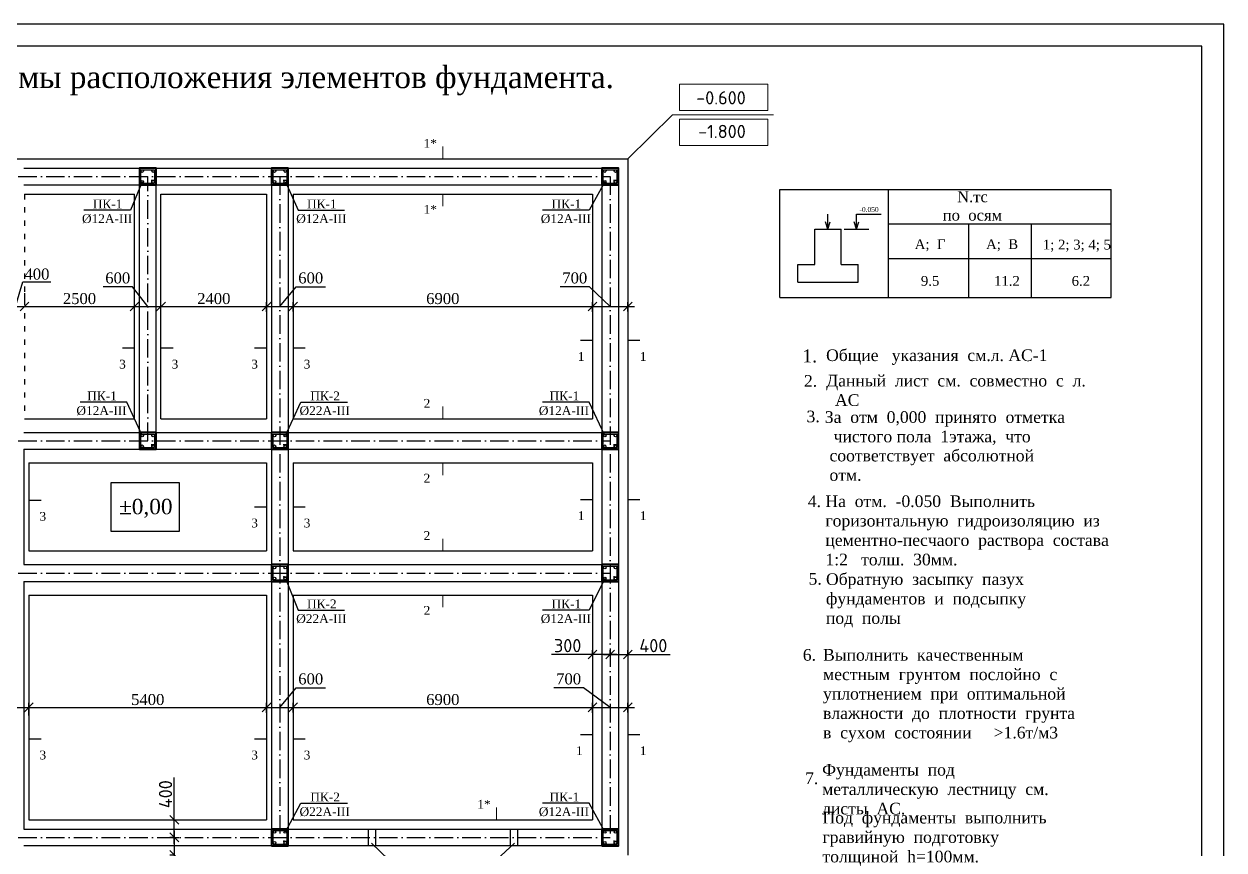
# Model space of a CAD drawing. Header units: millimetres. Extents: x 572274 to 2241483, y -888675 to -304135.
# Drawn here: x 1019247 to 1046495, y -634053 to -615307 of the extents above; entities that cross this region are included whole.
import ezdxf

# ---------------------------------------------------------------- set-up
doc = ezdxf.new("R2010")
doc.units = ezdxf.units.MM
for name, pattern in [('ACAD_ISO03W100', [30, 12, -18]), ('ACAD_ISO04W100', [30, 24, -3, 0, -3]), ('ACAD_ISO10W100', [18, 12, -3, 0, -3])]:
    doc.linetypes.add(name, pattern=pattern)
doc.layers.add('oc', color=10, linetype='ACAD_ISO04W100')
doc.layers.add('план', color=7, linetype='Continuous', lineweight=40)
doc.layers.add('стены', color=250, linetype='Continuous', lineweight=30)
doc.styles.add('Arial Gyr', font='arial.ttf')
doc.styles.get("Standard").update_dxf_attribs({"font": 'isocpeur.ttf'})
doc.styles.add('style1', font='isocpeui.ttf')
doc.styles.add('WMF-Times New Roman0', font='times.ttf')
doc.dimstyles.new('ISO-25$0', dxfattribs={"dimtxt": 300, "dimasz": 200, "dimexe": 100, "dimexo": 300, "dimgap": 50, "dimtad": 1, "dimdec": 0, "dimtxsty": 'Standard', "dimblk": 'OBLIQUE', "dimcen": 250, "dimdle": 150, "dimadec": 0, "dimazin": 0, "dimtfac": 1, "dimtdec": 0, "dimtmove": 0, "dimatfit": 3, "dimldrblk": 'OBLIQUE', "dimfxl": 1.25, "dimarcsym": 0})

# ---------------------------------------------------------------- blocks, each defined once
blk = doc.blocks.new('eeeeeeed')
at = {"lineweight": 30}
for p, q in [((6523683, -158351), (6523993, -158351)), ((6523683, -158659), (6523683, -158351)), ((6523932, -158659), (6523932, -158579)), ((6523993, -158351), (6523993, -158659)), ((6523683, -158659), (6523993, -158659)), ((6523993, -158598), (6523915, -158598))]:
    blk.add_line(p, q, dxfattribs=at)
for centre in [(6523714, -158382), (6523962, -158382), (6523714, -158629), (6523962, -158629)]:
    blk.add_circle(centre, 30.8, dxfattribs=at)
blk = doc.blocks.new('_Oblique')
at = {"color": 0, "linetype": 'ByBlock', "lineweight": -2}
blk.add_line((-0.5, -0.5), (0.5, 0.5), dxfattribs=at)
blk = doc.blocks.new('*D1174')
at = {"color": 0, "lineweight": -2, "transparency": 16777216}
for p, q in [((1022207, -621717), (1024907, -621717)), ((1022357, -621822), (1022357, -621617)), ((1024757, -621749), (1024757, -621617))]:
    blk.add_line(p, q, dxfattribs=at)
at = {"layer": 'Defpoints', "color": 0, "lineweight": 25, "transparency": 16777216}
for p in [(1024757, -621717), (1024757, -622049), (1022357, -622122)]:
    blk.add_point(p, dxfattribs=at)
at = {"color": 0, "lineweight": -2, "transparency": 16777216, "xscale": 200, "yscale": 200, "zscale": 200, "rotation": 180}
blk.add_blockref('_Oblique', (1022357, -621717), dxfattribs=at)
at = {"color": 0, "lineweight": -2, "transparency": 16777216, "xscale": 200, "yscale": 200, "zscale": 200}
blk.add_blockref('_Oblique', (1024757, -621717), dxfattribs=at)
at = {"color": 0, "lineweight": 25, "transparency": 16777216, "insert": (1023557, -621540), "char_height": 250, "attachment_point": 5, "style": 'WMF-Times New Roman0'}
blk.add_mtext('2400', dxfattribs=at)
blk = doc.blocks.new('*D1175')
at = {"color": 0, "lineweight": -2, "transparency": 16777216}
for p, q in [((1025207, -621717), (1032307, -621717)), ((1025357, -621749), (1025357, -621617)), ((1032157, -621838), (1032157, -621617))]:
    blk.add_line(p, q, dxfattribs=at)
at = {"layer": 'Defpoints', "color": 0, "lineweight": 25, "transparency": 16777216}
for p in [(1032157, -621717), (1025357, -622049), (1032157, -622138)]:
    blk.add_point(p, dxfattribs=at)
at = {"color": 0, "lineweight": -2, "transparency": 16777216, "xscale": 200, "yscale": 200, "zscale": 200, "rotation": 180}
blk.add_blockref('_Oblique', (1025357, -621717), dxfattribs=at)
at = {"color": 0, "lineweight": -2, "transparency": 16777216, "xscale": 200, "yscale": 200, "zscale": 200}
blk.add_blockref('_Oblique', (1032157, -621717), dxfattribs=at)
at = {"color": 0, "lineweight": 25, "transparency": 16777216, "insert": (1028757, -621540), "char_height": 250, "attachment_point": 5, "style": 'WMF-Times New Roman0'}
blk.add_mtext('6900', dxfattribs=at)
blk = doc.blocks.new('*D1176')
at = {"color": 0, "lineweight": -2, "transparency": 16777216}
for p, q in [((1032088, -621270), (1031421, -621270)), ((1032557, -621717), (1032088, -621270)), ((1032007, -621717), (1033107, -621717)), ((1032157, -621838), (1032157, -621617)), ((1032957, -621829), (1032957, -621617))]:
    blk.add_line(p, q, dxfattribs=at)
at = {"layer": 'Defpoints', "color": 0, "lineweight": 25, "transparency": 16777216}
for p in [(1032957, -621717), (1032157, -622138), (1032957, -622129)]:
    blk.add_point(p, dxfattribs=at)
at = {"color": 0, "lineweight": -2, "transparency": 16777216, "xscale": 200, "yscale": 200, "zscale": 200, "rotation": 180}
blk.add_blockref('_Oblique', (1032157, -621717), dxfattribs=at)
at = {"color": 0, "lineweight": -2, "transparency": 16777216, "xscale": 200, "yscale": 200, "zscale": 200}
blk.add_blockref('_Oblique', (1032957, -621717), dxfattribs=at)
at = {"color": 0, "lineweight": 25, "transparency": 16777216, "insert": (1031754, -621072), "char_height": 300, "attachment_point": 5, "style": 'WMF-Times New Roman0'}
blk.add_mtext('{\\H0.8333x;700}', dxfattribs=at)
blk = doc.blocks.new('*D314')
at = {"color": 0, "lineweight": -2, "transparency": 16777216}
for p, q in [((1025057, -621717), (1025425, -621270)), ((1025425, -621270), (1026090, -621270)), ((1024607, -621717), (1025507, -621717)), ((1024757, -621838), (1024757, -621617)), ((1025357, -621829), (1025357, -621617))]:
    blk.add_line(p, q, dxfattribs=at)
at = {"layer": 'Defpoints', "color": 0, "lineweight": 25, "transparency": 16777216}
for p in [(1025357, -621717), (1024757, -622138), (1025357, -622129)]:
    blk.add_point(p, dxfattribs=at)
at = {"color": 0, "lineweight": -2, "transparency": 16777216, "xscale": 200, "yscale": 200, "zscale": 200, "rotation": 180}
blk.add_blockref('_Oblique', (1024757, -621717), dxfattribs=at)
at = {"color": 0, "lineweight": -2, "transparency": 16777216, "xscale": 200, "yscale": 200, "zscale": 200}
blk.add_blockref('_Oblique', (1025357, -621717), dxfattribs=at)
at = {"color": 0, "lineweight": 25, "transparency": 16777216, "insert": (1025758, -621072), "char_height": 300, "attachment_point": 5, "style": 'WMF-Times New Roman0'}
blk.add_mtext('{\\H0.83333x;600}', dxfattribs=at)
blk = doc.blocks.new('*D315')
at = {"color": 0, "lineweight": -2, "transparency": 16777216}
for p, q in [((1021708, -621270), (1021043, -621270)), ((1022057, -621717), (1021708, -621270)), ((1021607, -621717), (1022507, -621717)), ((1021757, -621838), (1021757, -621617)), ((1022357, -621829), (1022357, -621617))]:
    blk.add_line(p, q, dxfattribs=at)
at = {"layer": 'Defpoints', "color": 0, "lineweight": 25, "transparency": 16777216}
for p in [(1022357, -621717), (1021757, -622138), (1022357, -622129)]:
    blk.add_point(p, dxfattribs=at)
at = {"color": 0, "lineweight": -2, "transparency": 16777216, "xscale": 200, "yscale": 200, "zscale": 200, "rotation": 180}
blk.add_blockref('_Oblique', (1021757, -621717), dxfattribs=at)
at = {"color": 0, "lineweight": -2, "transparency": 16777216, "xscale": 200, "yscale": 200, "zscale": 200}
blk.add_blockref('_Oblique', (1022357, -621717), dxfattribs=at)
at = {"color": 0, "lineweight": 25, "transparency": 16777216, "insert": (1021376, -621072), "char_height": 300, "attachment_point": 5, "style": 'WMF-Times New Roman0'}
blk.add_mtext('{\\H0.83333x;600}', dxfattribs=at)
blk = doc.blocks.new('*D317')
at = {"color": 0, "lineweight": -2, "transparency": 16777216}
for p, q in [((1019357, -631001), (1019357, -630717)), ((1024757, -630849), (1024757, -630717)), ((1019207, -630817), (1024907, -630817))]:
    blk.add_line(p, q, dxfattribs=at)
at = {"layer": 'Defpoints', "color": 0, "lineweight": 25, "transparency": 16777216}
for p in [(1024757, -630817), (1019357, -631301), (1024757, -631149)]:
    blk.add_point(p, dxfattribs=at)
at = {"color": 0, "lineweight": -2, "transparency": 16777216, "xscale": 200, "yscale": 200, "zscale": 200, "rotation": 180}
blk.add_blockref('_Oblique', (1019357, -630817), dxfattribs=at)
at = {"color": 0, "lineweight": -2, "transparency": 16777216, "xscale": 200, "yscale": 200, "zscale": 200}
blk.add_blockref('_Oblique', (1024757, -630817), dxfattribs=at)
at = {"color": 0, "lineweight": 25, "transparency": 16777216, "insert": (1022057, -630640), "char_height": 250, "attachment_point": 5, "style": 'WMF-Times New Roman0'}
blk.add_mtext('5400', dxfattribs=at)
blk = doc.blocks.new('*D323')
at = {"color": 0, "lineweight": -2, "transparency": 16777216}
for p, q in [((1025357, -630849), (1025357, -630717)), ((1032157, -630938), (1032157, -630717)), ((1025207, -630817), (1032307, -630817))]:
    blk.add_line(p, q, dxfattribs=at)
at = {"layer": 'Defpoints', "color": 0, "lineweight": 25, "transparency": 16777216}
for p in [(1032157, -630817), (1025357, -631149), (1032157, -631238)]:
    blk.add_point(p, dxfattribs=at)
at = {"color": 0, "lineweight": -2, "transparency": 16777216, "xscale": 200, "yscale": 200, "zscale": 200, "rotation": 180}
blk.add_blockref('_Oblique', (1025357, -630817), dxfattribs=at)
at = {"color": 0, "lineweight": -2, "transparency": 16777216, "xscale": 200, "yscale": 200, "zscale": 200}
blk.add_blockref('_Oblique', (1032157, -630817), dxfattribs=at)
at = {"color": 0, "lineweight": 25, "transparency": 16777216, "insert": (1028757, -630640), "char_height": 250, "attachment_point": 5, "style": 'WMF-Times New Roman0'}
blk.add_mtext('6900', dxfattribs=at)
blk = doc.blocks.new('*D324')
at = {"color": 0, "lineweight": -2, "transparency": 16777216}
for p, q in [((1031948, -630370), (1031281, -630370)), ((1032557, -630817), (1031948, -630370)), ((1032157, -630938), (1032157, -630717)), ((1032957, -630929), (1032957, -630717)), ((1032007, -630817), (1033107, -630817))]:
    blk.add_line(p, q, dxfattribs=at)
at = {"layer": 'Defpoints', "color": 0, "lineweight": 25, "transparency": 16777216}
for p in [(1032957, -630817), (1032157, -631238), (1032957, -631229)]:
    blk.add_point(p, dxfattribs=at)
at = {"color": 0, "lineweight": -2, "transparency": 16777216, "xscale": 200, "yscale": 200, "zscale": 200, "rotation": 180}
blk.add_blockref('_Oblique', (1032157, -630817), dxfattribs=at)
at = {"color": 0, "lineweight": -2, "transparency": 16777216, "xscale": 200, "yscale": 200, "zscale": 200}
blk.add_blockref('_Oblique', (1032957, -630817), dxfattribs=at)
at = {"color": 0, "lineweight": 25, "transparency": 16777216, "insert": (1031614, -630172), "char_height": 300, "attachment_point": 5, "style": 'WMF-Times New Roman0'}
blk.add_mtext('{\\H0.8333x;700}', dxfattribs=at)
blk = doc.blocks.new('*D326')
at = {"color": 0, "lineweight": -2, "transparency": 16777216}
for p, q in [((1025057, -630817), (1025425, -630370)), ((1025425, -630370), (1026090, -630370)), ((1024757, -630938), (1024757, -630717)), ((1025357, -630929), (1025357, -630717)), ((1024607, -630817), (1025507, -630817))]:
    blk.add_line(p, q, dxfattribs=at)
at = {"layer": 'Defpoints', "color": 0, "lineweight": 25, "transparency": 16777216}
for p in [(1025357, -630817), (1024757, -631238), (1025357, -631229)]:
    blk.add_point(p, dxfattribs=at)
at = {"color": 0, "lineweight": -2, "transparency": 16777216, "xscale": 200, "yscale": 200, "zscale": 200, "rotation": 180}
blk.add_blockref('_Oblique', (1024757, -630817), dxfattribs=at)
at = {"color": 0, "lineweight": -2, "transparency": 16777216, "xscale": 200, "yscale": 200, "zscale": 200}
blk.add_blockref('_Oblique', (1025357, -630817), dxfattribs=at)
at = {"color": 0, "lineweight": 25, "transparency": 16777216, "insert": (1025758, -630172), "char_height": 300, "attachment_point": 5, "style": 'WMF-Times New Roman0'}
blk.add_mtext('{\\H0.83333x;600}', dxfattribs=at)
blk = doc.blocks.new('*D327')
at = {"color": 0, "lineweight": -2, "transparency": 16777216}
for p, q in [((1018568, -630370), (1017903, -630370)), ((1019057, -630817), (1018568, -630370)), ((1018757, -630938), (1018757, -630717)), ((1019357, -630929), (1019357, -630717)), ((1018607, -630817), (1019507, -630817))]:
    blk.add_line(p, q, dxfattribs=at)
at = {"layer": 'Defpoints', "color": 0, "lineweight": 25, "transparency": 16777216}
for p in [(1019357, -630817), (1018757, -631238), (1019357, -631229)]:
    blk.add_point(p, dxfattribs=at)
at = {"color": 0, "lineweight": -2, "transparency": 16777216, "xscale": 200, "yscale": 200, "zscale": 200, "rotation": 180}
blk.add_blockref('_Oblique', (1018757, -630817), dxfattribs=at)
at = {"color": 0, "lineweight": -2, "transparency": 16777216, "xscale": 200, "yscale": 200, "zscale": 200}
blk.add_blockref('_Oblique', (1019357, -630817), dxfattribs=at)
at = {"color": 0, "lineweight": 25, "transparency": 16777216, "insert": (1018235, -630172), "char_height": 300, "attachment_point": 5, "style": 'WMF-Times New Roman0'}
blk.add_mtext('{\\H0.83333x;600}', dxfattribs=at)
blk = doc.blocks.new('*D940')
at = {"color": 0, "lineweight": -2, "transparency": 16777216}
for p, q in [((1032157, -629615), (1031227, -629615)), ((1032157, -629615), (1032157, -629515)), ((1032707, -629615), (1032157, -629615)), ((1032557, -629615), (1032557, -629515))]:
    blk.add_line(p, q, dxfattribs=at)
at = {"layer": 'Defpoints', "color": 0, "lineweight": 25, "transparency": 16777216}
for p in [(1032157, -629615), (1032157, -629615), (1032557, -629615)]:
    blk.add_point(p, dxfattribs=at)
at = {"color": 0, "lineweight": -2, "transparency": 16777216, "xscale": 200, "yscale": 200, "zscale": 200, "rotation": 180}
blk.add_blockref('_Oblique', (1032157, -629615), dxfattribs=at)
at = {"color": 0, "lineweight": -2, "transparency": 16777216, "xscale": 200, "yscale": 200, "zscale": 200}
blk.add_blockref('_Oblique', (1032557, -629615), dxfattribs=at)
at = {"color": 0, "lineweight": 25, "transparency": 16777216, "insert": (1031592, -629415), "char_height": 300, "attachment_point": 5}
blk.add_mtext('300', dxfattribs=at)
blk = doc.blocks.new('*D941')
at = {"color": 0, "lineweight": -2, "transparency": 16777216}
for p, q in [((1032407, -629615), (1032957, -629615)), ((1032557, -629615), (1032557, -629715)), ((1032957, -629615), (1032957, -629515)), ((1032957, -629615), (1033917, -629615))]:
    blk.add_line(p, q, dxfattribs=at)
at = {"layer": 'Defpoints', "color": 0, "lineweight": 25, "transparency": 16777216}
for p in [(1032557, -629615), (1032957, -629615), (1032957, -629615)]:
    blk.add_point(p, dxfattribs=at)
at = {"color": 0, "lineweight": -2, "transparency": 16777216, "xscale": 200, "yscale": 200, "zscale": 200, "rotation": 180}
blk.add_blockref('_Oblique', (1032557, -629615), dxfattribs=at)
at = {"color": 0, "lineweight": -2, "transparency": 16777216, "xscale": 200, "yscale": 200, "zscale": 200}
blk.add_blockref('_Oblique', (1032957, -629615), dxfattribs=at)
at = {"color": 0, "lineweight": 25, "transparency": 16777216, "insert": (1033537, -629415), "char_height": 300, "attachment_point": 5}
blk.add_mtext('400', dxfattribs=at)
blk = doc.blocks.new('*D957')
at = {"color": 0, "lineweight": -2, "transparency": 16777216}
for p, q in [((1022660, -633367), (1022660, -632407)), ((1022660, -633367), (1022760, -633367)), ((1022660, -633917), (1022660, -633367)), ((1022660, -633767), (1022760, -633767))]:
    blk.add_line(p, q, dxfattribs=at)
at = {"layer": 'Defpoints', "color": 0, "lineweight": 25, "transparency": 16777216}
for p in [(1022660, -633367), (1022660, -633367), (1022660, -633767)]:
    blk.add_point(p, dxfattribs=at)
at = {"color": 0, "lineweight": -2, "transparency": 16777216, "xscale": 200, "yscale": 200, "zscale": 200}
for p, rotation in [((1022660, -633367), 90), ((1022660, -633767), 270)]:
    blk.add_blockref('_Oblique', p, dxfattribs=dict(at, rotation=rotation))
at = {"color": 0, "lineweight": 25, "transparency": 16777216, "insert": (1022460, -632787), "char_height": 300, "attachment_point": 5, "rotation": 90}
blk.add_mtext('400', dxfattribs=at)
blk = doc.blocks.new('*D958')
at = {"color": 0, "lineweight": -2, "transparency": 16777216}
for p, q in [((1022660, -633767), (1022560, -633767)), ((1022660, -633617), (1022660, -634167)), ((1022660, -634167), (1022560, -634167)), ((1022660, -634167), (1022660, -635127))]:
    blk.add_line(p, q, dxfattribs=at)
at = {"layer": 'Defpoints', "color": 0, "lineweight": 25, "transparency": 16777216}
for p in [(1022960, -633767), (1022660, -634167), (1022960, -634167)]:
    blk.add_point(p, dxfattribs=at)
at = {"color": 0, "lineweight": -2, "transparency": 16777216, "xscale": 200, "yscale": 200, "zscale": 200}
for p, rotation in [((1022660, -633767), 90), ((1022660, -634167), 270)]:
    blk.add_blockref('_Oblique', p, dxfattribs=dict(at, rotation=rotation))
at = {"color": 0, "lineweight": 25, "transparency": 16777216, "insert": (1022460, -634747), "char_height": 300, "attachment_point": 5, "rotation": 90}
blk.add_mtext('400', dxfattribs=at)
blk = doc.blocks.new('*D1164')
at = {"color": 0, "lineweight": -2, "transparency": 16777216}
for p, q in [((1019057, -621717), (1019224, -621161)), ((1019224, -621161), (1019859, -621161)), ((1019257, -621417), (1019257, -621617)), ((1018707, -621717), (1019407, -621717)), ((1018857, -622017), (1018857, -621817))]:
    blk.add_line(p, q, dxfattribs=at)
at = {"layer": 'Defpoints', "color": 0, "lineweight": 25, "transparency": 16777216}
for p in [(1018857, -621717), (1019257, -621717), (1019257, -621717)]:
    blk.add_point(p, dxfattribs=at)
at = {"color": 0, "lineweight": -2, "transparency": 16777216, "xscale": 200, "yscale": 200, "zscale": 200, "rotation": 180}
blk.add_blockref('_Oblique', (1018857, -621717), dxfattribs=at)
at = {"color": 0, "lineweight": -2, "transparency": 16777216, "xscale": 200, "yscale": 200, "zscale": 200}
blk.add_blockref('_Oblique', (1019257, -621717), dxfattribs=at)
at = {"color": 0, "lineweight": 25, "transparency": 16777216, "insert": (1019541, -620984), "char_height": 250, "attachment_point": 5, "style": 'WMF-Times New Roman0'}
blk.add_mtext('400', dxfattribs=at)
blk = doc.blocks.new('*D1165')
at = {"color": 0, "lineweight": -2, "transparency": 16777216}
for p, q in [((1019257, -621417), (1019257, -621617)), ((1019107, -621717), (1021907, -621717)), ((1021757, -622017), (1021757, -621817))]:
    blk.add_line(p, q, dxfattribs=at)
at = {"layer": 'Defpoints', "color": 0, "lineweight": 25, "transparency": 16777216}
for p in [(1019257, -621717), (1021757, -621717), (1021757, -621717)]:
    blk.add_point(p, dxfattribs=at)
at = {"color": 0, "lineweight": -2, "transparency": 16777216, "xscale": 200, "yscale": 200, "zscale": 200, "rotation": 180}
blk.add_blockref('_Oblique', (1019257, -621717), dxfattribs=at)
at = {"color": 0, "lineweight": -2, "transparency": 16777216, "xscale": 200, "yscale": 200, "zscale": 200}
blk.add_blockref('_Oblique', (1021757, -621717), dxfattribs=at)
at = {"color": 0, "lineweight": 25, "transparency": 16777216, "insert": (1020507, -621540), "char_height": 250, "attachment_point": 5, "style": 'WMF-Times New Roman0'}
blk.add_mtext('2500', dxfattribs=at)

msp = doc.modelspace()

# ---------------------------------------------------------------- linework, layer by layer
at = {"lineweight": 9}
for p, q in [((1032957.011, -618367.403), (1033974.83, -617367.423)), ((1033974.83, -617367.423), (1036262.305, -617367.423))]:
    msp.add_line(p, q, dxfattribs=at)
at = {"lineweight": 25}
for p, q in [((1027060, -633577.403), (1027060, -633957.403)), ((1027230, -633577.403), (1027230, -633957.403)), ((1030284.022, -633577.403), (1030284.022, -633957.403)), ((1030454.022, -633577.403), (1030454.022, -633957.403)), ((1027140, -633899.993), (1028730, -635425.326)), ((1030382.494, -633899.993), (1028730, -635425.326))]:
    msp.add_line(p, q, dxfattribs=at)
at = {"lineweight": 25, "ltscale": 100}
msp.add_lwpolyline([(1004495.373, -645007.415), (1046495.373, -645007.415), (1046495.373, -615307.415), (1004495.373, -615307.415)], close=True, dxfattribs=at)
at = {"color": 1, "lineweight": 30}
msp.add_lwpolyline([(1006495.373, -644507.415), (1045995.373, -644507.415), (1045995.373, -615807.415), (1006495.373, -615807.415)], close=True, dxfattribs=at)
at = {"lineweight": 9}
for points in [[(1036140.462, -616672.59), (1034129.808, -616672.59), (1034129.808, -617267.423), (1036140.462, -617267.423)], [(1036140.462, -617467.423), (1034129.808, -617467.423), (1034129.808, -618062.255), (1036140.462, -618062.255)]]:
    msp.add_lwpolyline(points, close=True, dxfattribs=at)
for points in [[(1028757.011, -618367.403, 28.037, 28.037, 0), (1028757.011, -618087.037, 28.037, 28.037, 0), (1028757.011, -618180.493, 0, 37.382, 0), (1028570.101, -618180.493, 0, 0, 0), (1028289.736, -618180.493, 0, 0, 0)], [(1028757.011, -619167.403, 28.037, 28.037, 0), (1028757.011, -619447.768, 28.037, 28.037, 0), (1028757.011, -619354.313, 0, 37.382, 0), (1028570.101, -619354.313, 0, 0, 0), (1028289.736, -619354.313, 0, 0, 0)], [(1032157.011, -622487.193, 28.037, 28.037, 0), (1031876.646, -622487.193, 28.037, 28.037, 0), (1031970.101, -622487.193, 0, 37.382, 0), (1031970.101, -622674.103, 0, 0, 0), (1031970.101, -622954.468, 0, 0, 0)], [(1032957.011, -622487.155, 28.037, 28.037, 0), (1033237.376, -622487.155, 28.037, 28.037, 0), (1033143.921, -622487.155, 0, 37.382, 0), (1033143.921, -622674.065, 0, 0, 0), (1033143.921, -622954.43, 0, 0, 0)], [(1021757.011, -622661.697, 28.037, 28.037, 0), (1021476.646, -622661.697, 28.037, 28.037, 0), (1021570.101, -622661.697, 0, 37.382, 0), (1021570.101, -622848.607, 0, 0, 0), (1021570.101, -623128.973, 0, 0, 0)], [(1022357.011, -622661.659, 28.037, 28.037, 0), (1022637.376, -622661.659, 28.037, 28.037, 0), (1022543.921, -622661.659, 0, 37.382, 0), (1022543.921, -622848.569, 0, 0, 0), (1022543.921, -623128.935, 0, 0, 0)], [(1024757.011, -622661.697, 28.037, 28.037, 0), (1024476.646, -622661.697, 28.037, 28.037, 0), (1024570.101, -622661.697, 0, 37.382, 0), (1024570.101, -622848.607, 0, 0, 0), (1024570.101, -623128.973, 0, 0, 0)], [(1025357.011, -622661.659, 28.037, 28.037, 0), (1025637.376, -622661.659, 28.037, 28.037, 0), (1025543.921, -622661.659, 0, 37.382, 0), (1025543.921, -622848.569, 0, 0, 0), (1025543.921, -623128.935, 0, 0, 0)], [(1028757.011, -624267.403, 28.037, 28.037, 0), (1028757.011, -623987.037, 28.037, 28.037, 0), (1028757.011, -624080.493, 0, 37.382, 0), (1028570.101, -624080.493, 0, 0, 0), (1028289.736, -624080.493, 0, 0, 0)], [(1028757.011, -625267.403, 28.037, 28.037, 0), (1028757.011, -625547.768, 28.037, 28.037, 0), (1028757.011, -625454.313, 0, 37.382, 0), (1028570.101, -625454.313, 0, 0, 0), (1028289.736, -625454.313, 0, 0, 0)], [(1019357.011, -626117.133, 28.037, 28.037, 0), (1019637.376, -626117.133, 28.037, 28.037, 0), (1019543.921, -626117.133, 0, 37.382, 0), (1019543.921, -626304.043, 0, 0, 0), (1019543.921, -626584.408, 0, 0, 0)], [(1032157.011, -626100.183, 28.037, 28.037, 0), (1031876.646, -626100.183, 28.037, 28.037, 0), (1031970.101, -626100.183, 0, 37.382, 0), (1031970.101, -626287.093, 0, 0, 0), (1031970.101, -626567.458, 0, 0, 0)], [(1032957.011, -626100.145, 28.037, 28.037, 0), (1033237.376, -626100.145, 28.037, 28.037, 0), (1033143.921, -626100.145, 0, 37.382, 0), (1033143.921, -626287.055, 0, 0, 0), (1033143.921, -626567.42, 0, 0, 0)], [(1024757.011, -626267.403, 28.037, 28.037, 0), (1024476.646, -626267.403, 28.037, 28.037, 0), (1024570.101, -626267.403, 0, 37.382, 0), (1024570.101, -626454.313, 0, 0, 0), (1024570.101, -626734.678, 0, 0, 0)], [(1025357.011, -626267.365, 28.037, 28.037, 0), (1025637.376, -626267.365, 28.037, 28.037, 0), (1025543.921, -626267.365, 0, 37.382, 0), (1025543.921, -626454.275, 0, 0, 0), (1025543.921, -626734.64, 0, 0, 0)], [(1028757.011, -627267.403, 28.037, 28.037, 0), (1028757.011, -626987.037, 28.037, 28.037, 0), (1028757.011, -627080.493, 0, 37.382, 0), (1028570.101, -627080.493, 0, 0, 0), (1028289.736, -627080.493, 0, 0, 0)], [(1028757.011, -628267.403, 28.037, 28.037, 0), (1028757.011, -628547.768, 28.037, 28.037, 0), (1028757.011, -628454.313, 0, 37.382, 0), (1028570.101, -628454.313, 0, 0, 0), (1028289.736, -628454.313, 0, 0, 0)], [(1019357.011, -631532.765, 28.037, 28.037, 0), (1019637.376, -631532.765, 28.037, 28.037, 0), (1019543.921, -631532.765, 0, 37.382, 0), (1019543.921, -631719.675, 0, 0, 0), (1019543.921, -632000.04, 0, 0, 0)], [(1024757.011, -631532.803, 28.037, 28.037, 0), (1024476.646, -631532.803, 28.037, 28.037, 0), (1024570.101, -631532.803, 0, 37.382, 0), (1024570.101, -631719.713, 0, 0, 0), (1024570.101, -632000.078, 0, 0, 0)], [(1025357.011, -631532.765, 28.037, 28.037, 0), (1025637.376, -631532.765, 28.037, 28.037, 0), (1025543.921, -631532.765, 0, 37.382, 0), (1025543.921, -631719.675, 0, 0, 0), (1025543.921, -632000.04, 0, 0, 0)], [(1032157.011, -631435.857, 28.037, 28.037, 0), (1031876.646, -631435.857, 28.037, 28.037, 0), (1031970.101, -631435.857, 0, 37.382, 0), (1031970.101, -631622.767, 0, 0, 0), (1031970.101, -631903.132, 0, 0, 0)], [(1032957.011, -631435.819, 28.037, 28.037, 0), (1033237.376, -631435.819, 28.037, 28.037, 0), (1033143.921, -631435.819, 0, 37.382, 0), (1033143.921, -631622.729, 0, 0, 0), (1033143.921, -631903.094, 0, 0, 0)], [(1029976.516, -633367.403, 28.037, 28.037, 0), (1029976.516, -633087.037, 28.037, 28.037, 0), (1029976.516, -633180.493, 0, 37.382, 0), (1029789.606, -633180.493, 0, 0, 0), (1029509.241, -633180.493, 0, 0, 0)]]:
    msp.add_lwpolyline(points, format="xyseb", dxfattribs=at)
at = {"color": 1, "lineweight": 40}
for points in [[(1021867.011, -618957.403), (1022247.011, -618957.403), (1022247.011, -618577.403), (1021867.011, -618577.403)], [(1024867.011, -618957.403), (1025247.011, -618957.403), (1025247.011, -618577.403), (1024867.011, -618577.403)], [(1032367.011, -618957.403), (1032747.011, -618957.403), (1032747.011, -618577.403), (1032367.011, -618577.403)], [(1021867.011, -624957.403), (1022247.011, -624957.403), (1022247.011, -624577.403), (1021867.011, -624577.403)], [(1024867.011, -624957.403), (1025247.011, -624957.403), (1025247.011, -624577.403), (1024867.011, -624577.403)], [(1032367.011, -624957.403), (1032747.011, -624957.403), (1032747.011, -624577.403), (1032367.011, -624577.403)], [(1024867.011, -627957.403), (1025247.011, -627957.403), (1025247.011, -627577.403), (1024867.011, -627577.403)], [(1032367.011, -627957.403), (1032747.011, -627957.403), (1032747.011, -627577.403), (1032367.011, -627577.403)], [(1024867.011, -633957.403), (1025247.011, -633957.403), (1025247.011, -633577.403), (1024867.011, -633577.403)], [(1032367.011, -633957.403), (1032747.011, -633957.403), (1032747.011, -633577.403), (1032367.011, -633577.403)]]:
    msp.add_lwpolyline(points, close=True, dxfattribs=at)
at = {"ltscale": 100}
for points in [[(1021932.854, -618890.753), (1021661.845, -619532.971), (1020604.905, -619532.971)], [(1025181.153, -618890.753), (1025469.583, -619532.971), (1026526.523, -619532.971)], [(1032432.854, -618890.753), (1032079.34, -619532.971), (1031022.4, -619532.971)], [(1021932.854, -624644.037), (1021579.34, -623889.424), (1020522.4, -623889.424)], [(1025181.153, -624644.037), (1025534.668, -623889.424), (1026591.608, -623889.424)], [(1032432.854, -624644.037), (1032079.34, -623889.424), (1031022.4, -623889.424)], [(1025181.153, -627890.753), (1025469.583, -628610.359), (1026526.523, -628610.359)], [(1032432.854, -627890.753), (1032079.34, -628610.359), (1031022.4, -628610.359)], [(1025181.153, -633644.037), (1025534.668, -632992.373), (1026591.608, -632992.373)], [(1032432.854, -633644.037), (1032079.34, -632992.373), (1031022.4, -632992.373)]]:
    msp.add_lwpolyline(points, dxfattribs=at)
msp.add_lwpolyline([(1021229.837, -625710.95), (1022774.154, -625710.95), (1022774.154, -626823.855), (1021229.837, -626823.855)], close=True)
at = {"layer": 'oc', "linetype": 'ACAD_ISO10W100', "ltscale": 35}
for p, q in [((1011557.011, -618767.403), (1032557.011, -618767.403)), ((1022057.011, -624768.762), (1022057.011, -618767.403)), ((1025057.011, -618767.403), (1025057.011, -633767.403)), ((1032557.011, -618767.403), (1032557.011, -633767.403)), ((1011557.011, -624767.403), (1032557.011, -624767.403)), ((1011557.011, -627767.403), (1032557.011, -627767.403)), ((1011557.011, -633767.403), (1032557.011, -633767.403))]:
    msp.add_line(p, q, dxfattribs=at)
at = {"layer": 'стены', "color": 0, "linetype": 'ByBlock', "ltscale": 3}
for p, q in [((1011157.011, -618367.403), (1032957.011, -618367.403)), ((1032957.011, -618367.403), (1032957.011, -634167.403)), ((1019247.011, -618577.403), (1021867.011, -618577.403)), ((1022247.011, -618577.403), (1024867.011, -618577.403)), ((1025247.011, -618577.403), (1032367.011, -618577.403)), ((1019247.011, -618957.403), (1021867.011, -618957.403)), ((1021867.011, -624577.403), (1021867.011, -618957.403)), ((1022247.011, -618957.403), (1024867.011, -618957.403)), ((1022247.011, -624577.403), (1022247.011, -618957.403)), ((1024867.011, -618957.403), (1024867.011, -624577.403)), ((1025247.011, -618957.403), (1025617.011, -618957.403)), ((1025247.011, -618957.403), (1032367.011, -618957.403)), ((1025247.011, -618957.403), (1025247.011, -624577.403)), ((1032367.011, -618957.403), (1032367.011, -624577.403)), ((1032747.011, -618957.403), (1032747.011, -624577.403)), ((1019257.011, -619167.403), (1021757.011, -619167.403)), ((1021757.011, -624267.403), (1021757.011, -619167.403)), ((1022357.011, -619167.403), (1024757.011, -619167.403)), ((1022357.011, -624267.403), (1022357.011, -619167.403)), ((1024757.011, -619167.403), (1024757.011, -624267.403)), ((1025357.011, -619167.403), (1032157.011, -619167.403)), ((1025357.011, -619167.403), (1025357.011, -624267.403)), ((1032157.011, -619167.403), (1032157.011, -624267.403)), ((1019257.011, -624267.403), (1021757.011, -624267.403)), ((1022357.011, -624267.403), (1024757.011, -624267.403)), ((1025357.011, -624267.403), (1032157.011, -624267.403)), ((1019247.011, -624577.403), (1021867.011, -624577.403)), ((1022247.011, -624577.403), (1024867.011, -624577.403)), ((1022247.011, -624768.762), (1022247.011, -624768.672)), ((1025247.011, -624577.403), (1025617.011, -624577.403)), ((1025247.011, -624577.403), (1032367.011, -624577.403)), ((1019247.011, -624957.403), (1019247.011, -627577.403)), ((1019247.011, -624957.403), (1024867.011, -624957.403)), ((1024867.011, -624957.403), (1024867.011, -627577.403)), ((1025247.011, -624957.403), (1032367.011, -624957.403)), ((1025247.011, -624957.403), (1025247.011, -627577.403)), ((1032367.011, -624957.403), (1032367.011, -627577.403)), ((1032747.011, -624957.403), (1032747.011, -633577.403)), ((1019357.011, -625267.403), (1019357.011, -627267.403)), ((1019357.011, -625267.403), (1024757.011, -625267.403)), ((1024757.011, -625267.403), (1024757.011, -627267.403)), ((1025357.011, -625267.403), (1032157.011, -625267.403)), ((1025357.011, -625267.403), (1025357.011, -627267.403)), ((1032157.011, -625267.403), (1032157.011, -627267.403)), ((1019357.011, -627267.403), (1024757.011, -627267.403)), ((1025357.011, -627267.403), (1032157.011, -627267.403)), ((1019247.011, -627577.403), (1024867.011, -627577.403)), ((1025247.011, -627577.403), (1032367.011, -627577.403)), ((1019247.011, -627957.403), (1019247.011, -633577.403)), ((1019247.011, -627957.403), (1024867.011, -627957.403)), ((1024867.011, -627957.403), (1024867.011, -633577.403)), ((1025247.011, -627957.403), (1032367.011, -627957.403)), ((1025247.011, -627957.403), (1025617.011, -627957.403)), ((1025247.011, -627957.403), (1025247.011, -633577.403)), ((1032367.011, -627957.403), (1032367.011, -633577.403)), ((1019357.011, -628267.403), (1019357.011, -633367.403)), ((1019357.011, -628267.403), (1024757.011, -628267.403)), ((1024757.011, -628267.403), (1024757.011, -633367.403)), ((1025357.011, -628267.403), (1025357.011, -633367.403)), ((1025357.011, -628267.403), (1032157.011, -628267.403)), ((1032157.011, -628267.403), (1032157.011, -633367.403)), ((1019357.011, -633367.403), (1024757.011, -633367.403)), ((1025357.011, -633367.403), (1032157.011, -633367.403)), ((1019247.011, -633577.403), (1024867.011, -633577.403)), ((1025247.011, -633577.403), (1032367.011, -633577.403)), ((1024867.011, -633957.403), (1019247.011, -633957.403)), ((1032367.011, -633957.403), (1025247.011, -633957.403))]:
    msp.add_line(p, q, dxfattribs=at)
at = {"layer": 'стены', "color": 0, "linetype": 'ByBlock', "lineweight": -2, "ltscale": 3}
for p, q in [((1036410.115, -619065.589), (1043931.777, -619065.589)), ((1036410.115, -621515.589), (1036410.115, -619065.589)), ((1038877.544, -621515.589), (1038877.544, -619065.589)), ((1043931.777, -621515.589), (1043931.777, -619065.589)), ((1037501.209, -619965.589), (1037501.209, -619625.589)), ((1038150.031, -619965.589), (1038150.031, -619625.589)), ((1038150.031, -619625.589), (1038712.531, -619625.589)), ((1037501.209, -619965.589), (1037448.709, -619795.589)), ((1037501.209, -619965.589), (1037553.709, -619795.589)), ((1038150.031, -619965.589), (1038097.531, -619795.589)), ((1038150.031, -619965.589), (1038202.531, -619795.589)), ((1038877.544, -619845.589), (1043931.777, -619845.589)), ((1040703.74, -621515.589), (1040703.74, -619845.589)), ((1042127.949, -621515.589), (1042127.949, -619845.589)), ((1037201.209, -619965.589), (1037801.209, -619965.589)), ((1037201.209, -620765.589), (1037201.209, -619965.589)), ((1037801.209, -620765.589), (1037801.209, -619965.589)), ((1037867.531, -619965.589), (1038432.531, -619965.589)), ((1038877.544, -620625.589), (1043931.777, -620625.589)), ((1036816.209, -620765.589), (1037201.209, -620765.589)), ((1036816.209, -621165.589), (1036816.209, -620765.589)), ((1037801.209, -620765.589), (1038186.209, -620765.589)), ((1038186.209, -621165.589), (1038186.209, -620765.589)), ((1036816.209, -621165.589), (1038186.209, -621165.589)), ((1036410.115, -621515.589), (1043931.777, -621515.589))]:
    msp.add_line(p, q, dxfattribs=at)
at = {"layer": 'стены', "color": 0, "linetype": 'ACAD_ISO03W100', "ltscale": 10}
msp.add_line((1019257.011, -619167.403), (1019257.011, -624267.403), dxfattribs=at)

# ---------------------------------------------------------------- block references
at = {"layer": 'план', "linetype": 'ByBlock', "lineweight": 25}
for p in [(-5501781.155, -460262.207), (-5498781.155, -460262.207), (-5491281.155, -460262.207), (-5501781.155, -466262.207), (-5498781.155, -466262.207), (-5491281.155, -466262.207), (-5498781.155, -469262.207), (-5491281.155, -469262.207), (-5498781.155, -475262.207), (-5491281.155, -475262.207)]:
    msp.add_blockref('eeeeeeed', p, dxfattribs=at)

# ---------------------------------------------------------------- texts
for s, insert, char_height, width, attachment_point in [('{\\fTimes New Roman|b0|i0|c204|p18;Схемы расположения элементов фундамента.}', (1017896.93, -616262.458), 500, 17308.66932, 1), ('-0.600', (1035636.837, -616831.084), 300, 44435.90324, 3), ('-1.800', (1035636.837, -617596.039), 300, 44435.90324, 3)]:
    msp.add_mtext(s, dxfattribs=dict(insert=insert, char_height=char_height, width=width, attachment_point=attachment_point))
at = {"lineweight": 25}
for s, insert, char_height, width, attachment_point, style in [('{\\fTimes New Roman|b0|i0|c238|p18;1}*', (1028321.146, -617915.987), 200.26079, 145.35007, 1, 'WMF-Times New Roman0'), ('{\\fTimes New Roman|b0|i0|c204|p18; \\H0.8x;     ПК-1\\fTimes New Roman|b0|i0|c0|p18;\\P\\fTimes New Roman|b0|i0|c204|p18;   Ø12А-\\fTimes New Roman|b0|i0|c0|p18;III}', (1020336.983, -619832.639), 250, 7261.52664, 7, 'Arial Gyr'), ('{\\fTimes New Roman|b0|i0|c204|p18; \\H0.8x;     ПК-1\\fTimes New Roman|b0|i0|c0|p18;\\P\\fTimes New Roman|b0|i0|c204|p18;   Ø12А-\\fTimes New Roman|b0|i0|c0|p18;III}', (1025201.661, -619832.639), 250, 7261.52664, 7, 'Arial Gyr'), ('{\\fTimes New Roman|b0|i0|c204|p18; \\H0.8x;     ПК-1\\fTimes New Roman|b0|i0|c0|p18;\\P\\fTimes New Roman|b0|i0|c204|p18;   Ø12А-\\fTimes New Roman|b0|i0|c0|p18;III}', (1030754.478, -619832.639), 250, 7261.52664, 7, 'Arial Gyr'), ('{\\fTimes New Roman|b0|i0|c238|p18;1}*', (1028321.146, -619414.743), 200.26079, 145.35007, 1, 'WMF-Times New Roman0'), ('1', (1031822.583, -622751.926), 200.261, 145.35007, 1, 'WMF-Times New Roman0'), ('1', (1033229.741, -622751.926), 200.261, 145.35007, 1, 'WMF-Times New Roman0'), ('3', (1021407.669, -622926.431), 200.261, 145.35007, 1, 'WMF-Times New Roman0'), ('3', (1022598.919, -622926.431), 200.261, 145.35007, 1, 'WMF-Times New Roman0'), ('3', (1024407.669, -622926.431), 200.261, 145.35007, 1, 'WMF-Times New Roman0'), ('3', (1025598.919, -622926.431), 200.261, 145.35007, 1, 'WMF-Times New Roman0'), ('{\\fTimes New Roman|b0|i0|c204|p18; \\H0.8x;     ПК-1\\fTimes New Roman|b0|i0|c0|p18;\\P\\fTimes New Roman|b0|i0|c204|p18;   Ø12А-\\fTimes New Roman|b0|i0|c0|p18;III}', (1020210.819, -624189.092), 250, 7261.52664, 7, 'Arial Gyr'), ('{\\fTimes New Roman|b0|i0|c204|p18; \\H0.8x;     ПК-2\\fTimes New Roman|b0|i0|c0|p18;\\P\\fTimes New Roman|b0|i0|c204|p18;   Ø22А-\\fTimes New Roman|b0|i0|c0|p18;III}', (1025277.286, -624189.092), 250, 7261.52664, 7, 'Arial Gyr'), ('{\\fTimes New Roman|b0|i0|c204|p18; \\H0.8x;     ПК-1\\fTimes New Roman|b0|i0|c0|p18;\\P\\fTimes New Roman|b0|i0|c204|p18;   Ø12А-\\fTimes New Roman|b0|i0|c0|p18;III}', (1030710.819, -624189.092), 250, 7261.52664, 7, 'Arial Gyr'), ('2', (1028321.146, -623815.987), 200.261, 145.35007, 1, 'WMF-Times New Roman0'), ('2', (1028321.146, -625514.743), 200.261, 145.35007, 1, 'WMF-Times New Roman0'), ('3', (1019598.919, -626381.905), 200.261, 145.35007, 1, 'WMF-Times New Roman0'), ('1', (1031822.583, -626364.917), 200.261, 145.35007, 1, 'WMF-Times New Roman0'), ('1', (1033229.741, -626364.917), 200.261, 145.35007, 1, 'WMF-Times New Roman0'), ('3', (1024407.669, -626532.136), 200.261, 145.35007, 1, 'WMF-Times New Roman0'), ('3', (1025598.919, -626532.136), 200.261, 145.35007, 1, 'WMF-Times New Roman0'), ('2', (1028321.146, -626815.987), 200.261, 145.35007, 1, 'WMF-Times New Roman0'), ('{\\fTimes New Roman|b0|i0|c204|p18; \\H0.8x;     ПК-2\\fTimes New Roman|b0|i0|c0|p18;\\P\\fTimes New Roman|b0|i0|c204|p18;   Ø22А-\\fTimes New Roman|b0|i0|c0|p18;III}', (1025201.661, -628910.027), 250, 7261.52664, 7, 'Arial Gyr'), ('2', (1028321.146, -628514.743), 200.261, 145.35007, 1, 'WMF-Times New Roman0'), ('{\\fTimes New Roman|b0|i0|c204|p18; \\H0.8x;     ПК-1\\fTimes New Roman|b0|i0|c0|p18;\\P\\fTimes New Roman|b0|i0|c204|p18;   Ø12А-\\fTimes New Roman|b0|i0|c0|p18;III}', (1030754.478, -628910.027), 250, 7261.52664, 7, 'Arial Gyr'), ('3', (1019598.919, -631797.536), 200.261, 145.35007, 1, 'WMF-Times New Roman0'), ('3', (1024407.669, -631797.536), 200.261, 145.35007, 1, 'WMF-Times New Roman0'), ('3', (1025598.919, -631797.536), 200.261, 145.35007, 1, 'WMF-Times New Roman0'), ('{\\fTimes New Roman|b0|i0|c238|p18;1}', (1031782.583, -631700.591), 200.26079, 145.35007, 1, 'WMF-Times New Roman0'), ('{\\fTimes New Roman|b0|i0|c238|p18;1}', (1033229.741, -631700.591), 200.26079, 145.35007, 1, 'WMF-Times New Roman0'), ('{\\fTimes New Roman|b0|i0|c204|p18; \\H0.8x;     ПК-2\\fTimes New Roman|b0|i0|c0|p18;\\P\\fTimes New Roman|b0|i0|c204|p18;   Ø22А-\\fTimes New Roman|b0|i0|c0|p18;III}', (1025277.286, -633292.041), 250, 7261.52664, 7, 'Arial Gyr'), ('{\\fTimes New Roman|b0|i0|c238|p18;1}*', (1029540.651, -632915.987), 200.26079, 145.35007, 1, 'WMF-Times New Roman0'), ('{\\fTimes New Roman|b0|i0|c204|p18; \\H0.8x;     ПК-1\\fTimes New Roman|b0|i0|c0|p18;\\P\\fTimes New Roman|b0|i0|c204|p18;   Ø12А-\\fTimes New Roman|b0|i0|c0|p18;III}', (1030710.819, -633292.041), 250, 7261.52664, 7, 'Arial Gyr')]:
    msp.add_mtext(s, dxfattribs=dict(at, insert=insert, char_height=char_height, width=width, attachment_point=attachment_point, style=style))
at = {"color": 0, "linetype": 'ByBlock', "lineweight": 18, "style": 'WMF-Times New Roman0'}
for s, insert, char_height, width, attachment_point in [('{\\fTimes New Roman|b0|i0|c0|p18;N.\\fTimes New Roman|b0|i0|c204|p18;тс\\Pпо  осям}', (1040783.318, -619437.521), 250, 1817.39756, 5), ('-0.050', (1038435.531, -619517.521), 110.1053, 926.58649, 5), ('А;  Г', (1039822.013, -620329.608), 222.223, 1730.05346, 5), ('{\\fTimes New Roman|b0|i0|c204|p18;А;  В}', (1041456.748, -620329.608), 222.22305, 1730.05346, 5), ('{\\fTimes New Roman|b0|i0|c204|p18;1; 2; 3; 4; 5}', (1043155.167, -620339.608), 222.22305, 1730.05346, 5), ('{\\fTimes New Roman|b0|i0|c204|p18;9.5}', (1039822.013, -621139.608), 222.22305, 1730.05346, 5), ('11.2', (1041566.748, -621139.608), 222.223, 1730.05346, 5), ('6.2', (1043245.167, -621139.608), 222.223, 1730.05346, 5), ('{\\fTimes New Roman|b0|i0|c204|p18;1.}', (1037087.714, -622844.036), 296.84002, 5774.23861, 5), ('Общие   указания  см.л. АС-1', (1037459.42, -622867.697), 264.63479, 8246.93371, 4), ('{\\fTimes New Roman|b0|i0|c204|p18;2.}', (1036957.424, -623409.823), 264.63479, 8246.93371, 4), ('Данный  лист  см.  совместно  с  л.\\P  АС', (1037462.255, -623623.883), 264.63479, 8246.93371, 4), ('{\\fTimes New Roman|b0|i0|c204|p18;3.}', (1037016.781, -624216.551), 264.63479, 8246.93371, 4), ('За  отм  0,000  принято  отметка\\P  чистого пола  1этажа,  что', (1037431.463, -624479.366), 264.63479, 8246.93371, 4), ('соответствует  абсолютной   \\Pотм{\\fTimes New Roman|b0|i0|c238|p18;.    }', (1037537.311, -625324.853), 264.63479, 8246.93371, 4), ('{\\fTimes New Roman|b0|i0|c204|p18;4.}', (1037045.178, -626140.468), 264.63479, 8246.93371, 4), ('На  отм.  -0.050  Выполнить  горизонтальную  гидроизоляцию  из  цементно-песчаого  раствора  состава   1:2   толш.  30мм.', (1037445.072, -626802.071), 264.634791, 6869.48131, 4), ('{\\fTimes New Roman|b0|i0|c204|p18;5.}', (1037061.737, -627901.49), 264.63479, 8246.93371, 4), ('Обратную  засыпку  пазух  фундаментов  и  подсыпку  под  полы', (1037457.125, -628386.413), 264.63479, 5134.25701, 4), ('{\\fTimes New Roman|b0|i0|c204|p18;6.}', (1036931.622, -629628.066), 264.63479, 8246.93371, 4), ('Выполнить  качественным  местным  грунтом  послойно  с  уплотнением  при  оптимальной  влажности  до  плотности  грунта  в  сухом  состоянии     >1.6т/м3', (1037391.099, -630550.3), 264.634791, 5850.61956, 4), ('Фундаменты  под  металлическую  лестницу  см.  листы  АС.', (1037369.868, -632675.795), 264.63479, 5766.51439, 4), ('{\\fTimes New Roman|b0|i0|c204|p18;7.}', (1037132.839, -632428.958), 264.63479, 5774.23861, 5), ('Под  фундаменты  выполнить  гравийную  подготовку  толщиной  {\\fTimes New Roman|b0|i0|c238|p18;h=100}мм{\\fTimes New Roman|b0|i0|c238|p18;.}', (1037378.372, -633802.513), 264.634791, 5466.02365, 4)]:
    msp.add_mtext(s, dxfattribs=dict(at, insert=insert, char_height=char_height, width=width, attachment_point=attachment_point))
at = {"color": 1, "linetype": 'Continuous', "lineweight": 9, "ltscale": 50, "insert": (1022012.627, -626299.658), "char_height": 350, "width": 2634.40442, "attachment_point": 5, "style": 'style1'}
msp.add_mtext('{\\fTimes New Roman|b0|i0|c204|p18;%%P0,00}', dxfattribs=at)

# ---------------------------------------------------------------- dimensions: what is measured, and where the dimension line sits
at = {"lineweight": 25}
for base, p1, p2, picture, middle in [((1019257.011, -621717.403), (1018857.011, -621717.403), (1019257.011, -621717.403), '*D1164', (1019273.958, -620983.751)), ((1021757.011, -621717.403), (1019257.011, -621717.403), (1021757.011, -621717.403), '*D1165', (1020507.011, -621540.24)), ((1024757.011, -621717.403), (1022357.011, -622121.935), (1024757.011, -622048.776), '*D1174', (1023557.011, -621540.24)), ((1024757.011, -630817.403), (1019357.011, -631301.419), (1024757.011, -631148.776), '*D317', (1022057.011, -630640.24))]:
    dim = msp.add_linear_dim(base=base, p1=p1, p2=p2, dimstyle='ISO-25$0', override={"dimtxt": 250, "dimtxsty": 'WMF-Times New Roman0', "dimtmove": 1, "dimarcsym": 1}, dxfattribs=at)
    dim.commit()
    dim.dimension.update_dxf_attribs({"geometry": picture, "text_midpoint": middle})
for base, p1, p2, text, picture, middle in [((1022357.011, -621717.403), (1021757.011, -622138.073), (1022357.011, -622129.019), '{\\H0.83333x;<>}', '*D315', (1021638.174, -621269.641)), ((1025357.011, -621717.403), (1024757.011, -622138.073), (1025357.011, -622129.019), '{\\H0.83333x;<>}', '*D314', (1025495.314, -621269.641)), ((1032957.011, -621717.403), (1032157.011, -622138.073), (1032957.011, -622129.019), '{\\H0.8333x;700}', '*D1176', (1032017.741, -621269.641)), ((1019357.011, -630817.403), (1018757.011, -631238.073), (1019357.011, -631229.019), '{\\H0.83333x;<>}', '*D327', (1018497.619, -630369.641)), ((1025357.011, -630817.403), (1024757.011, -631238.073), (1025357.011, -631229.019), '{\\H0.83333x;<>}', '*D326', (1025495.314, -630369.641)), ((1032957.011, -630817.403), (1032157.011, -631238.073), (1032957.011, -631229.019), '{\\H0.8333x;700}', '*D324', (1031877.741, -630369.641))]:
    dim = msp.add_linear_dim(base=base, p1=p1, p2=p2, text=text, dimstyle='ISO-25$0', override={"dimgap": 70, "dimtxsty": 'WMF-Times New Roman0', "dimtmove": 1, "dimarcsym": 1}, dxfattribs=at)
    dim.commit()
    dim.dimension.update_dxf_attribs({"geometry": picture, "text_midpoint": middle, "dimtype": 160})
for base, p1, p2, text, override, picture, middle in [((1032157.011, -621717.403), (1025357.011, -622048.776), (1032157.011, -622138.073), '6900', {"dimtxt": 250, "dimtxsty": 'WMF-Times New Roman0', "dimtmove": 1, "dimarcsym": 1}, '*D1175', (1028757.011, -621539.879)), ((1032157.011, -629615.326), (1032557.011, -629615.326), (1032157.011, -629615.326), '300', {"dimfxl": 2.5, "dimfxlon": 1, "dimarcsym": 1}, '*D940', (1031592.011, -629415.326)), ((1032157.011, -630817.403), (1025357.011, -631148.776), (1032157.011, -631238.073), '6900', {"dimtxt": 250, "dimtxsty": 'WMF-Times New Roman0', "dimtmove": 1, "dimarcsym": 1}, '*D323', (1028757.011, -630639.879))]:
    dim = msp.add_linear_dim(base=base, p1=p1, p2=p2, text=text, dimstyle='ISO-25$0', override=override, dxfattribs=at)
    dim.commit()
    dim.dimension.update_dxf_attribs({"geometry": picture, "text_midpoint": middle})
dim = msp.add_linear_dim(base=(1032957.011, -629615.326), p1=(1032557.011, -629615.326), p2=(1032957.011, -629615.326), angle=180, dimstyle='ISO-25$0', override={"dimfxl": 2.5, "dimfxlon": 1, "dimarcsym": 1}, dxfattribs=at)
dim.commit()
dim.dimension.update_dxf_attribs({"geometry": '*D941', "text_midpoint": (1033537.011, -629415.326)})
for base, p1, p2, picture, middle in [((1022660, -633367.403), (1022660, -633767.403), (1022660, -633367.403), '*D957', (1022460, -632787.403)), ((1022660, -634167.403), (1022960, -633767.403), (1022960, -634167.403), '*D958', (1022460, -634747.403))]:
    dim = msp.add_linear_dim(base=base, p1=p1, p2=p2, angle=90, text='400', dimstyle='ISO-25$0', override={"dimfxl": 2.5, "dimfxlon": 1, "dimarcsym": 1}, dxfattribs=at)
    dim.commit()
    dim.dimension.update_dxf_attribs({"geometry": picture, "text_midpoint": middle})

doc.saveas('drawing.dxf')
